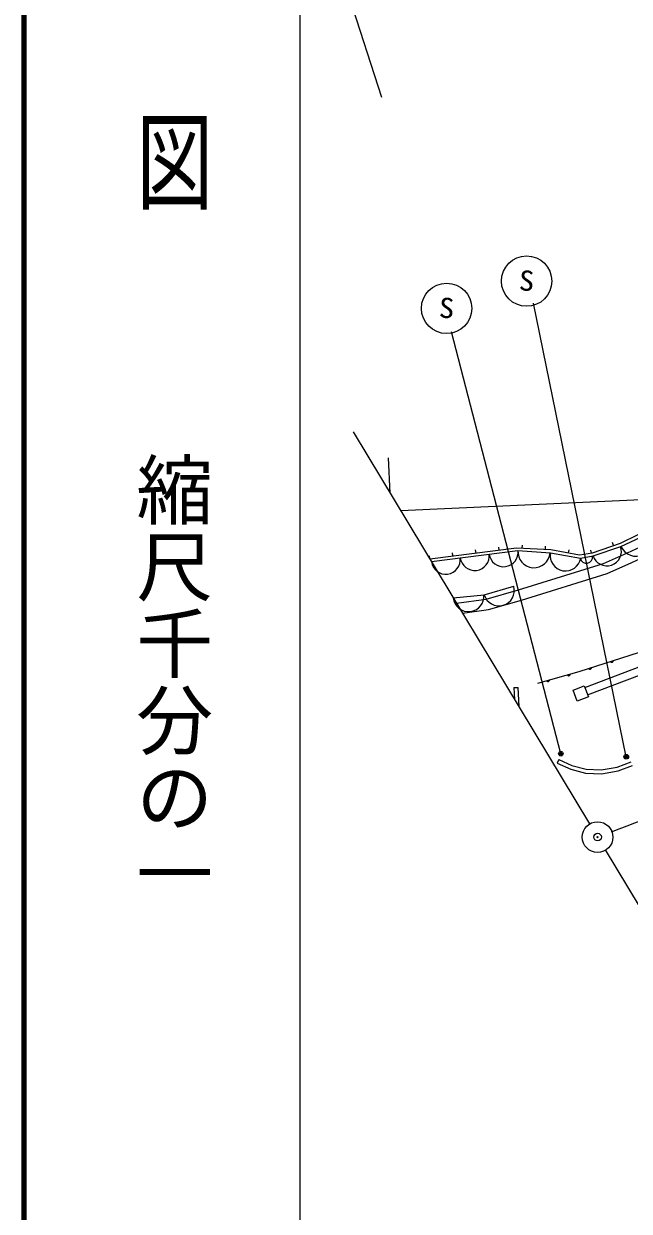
# Model space of a CAD drawing. Units: millimetres, scale not verified. Extents: x 40000 to 680000, y 20000 to 380000.
# Drawn here: x 40000 to 79476, y 241460 to 318893 of the extents above; entities that cross this region are included whole.
import ezdxf
from ezdxf.enums import TextEntityAlignment as Align

# ---------------------------------------------------------------- set-up
doc = ezdxf.new("R2010")
doc.units = ezdxf.units.MM
doc.header["$LTSCALE"] = 1000
doc.header["$PDMODE"] = 32
doc.header["$PDSIZE"] = 500
for name, color, linetype, lineweight in [('M-BGD', 7, 'Continuous', 25), ('M-TTL', 2, 'Continuous', 140), ('M-TTL-BAND', 7, 'Continuous', 25)]:
    doc.layers.add(name, color=color, linetype=linetype, lineweight=lineweight)
doc.layers.add('M-OTRS', color=6, linetype='Continuous')
doc.styles.add('@ＭＳ ゴシック', font='')
doc.styles.add('ＭＳ ゴシック', font='')
doc.styles.get('@ＭＳ ゴシック').set_extended_font_data('@MS Gothic')
doc.styles.get('ＭＳ ゴシック').set_extended_font_data('MS Gothic')

msp = doc.modelspace()

# ---------------------------------------------------------------- linework, layer by layer
at = {"layer": 'M-BGD'}
for p, q in [((63348, 314081), (60473, 322962)), ((79279, 271098), (73240, 300671)), ((75015, 271295), (67894, 298810)), ((61481, 292274), (76885, 266725)), ((63883, 288289), (63777, 290594)), ((81839, 287929), (64579, 287135)), ((78897, 285033), (82783, 286908)), ((78935, 284808), (82840, 286624)), ((77077, 284390), (78897, 285033)), ((78441, 284872), (78374, 285060)), ((66473, 283993), (66448, 284192)), ((66473, 283993), (72124, 284719)), ((66573, 283828), (72222, 284555)), ((67979, 284187), (67954, 284385)), ((69485, 284380), (69459, 284579)), ((70990, 284573), (70965, 284772)), ((72124, 284719), (74353, 284616)), ((72222, 284555), (74340, 284385)), ((72499, 284702), (72508, 284901)), ((74015, 284631), (74025, 284831)), ((74340, 284385), (76288, 284044)), ((74353, 284616), (76242, 284253)), ((75512, 284393), (75550, 284589)), ((76242, 284253), (77077, 284390)), ((76288, 284044), (77115, 284192)), ((77006, 284378), (76974, 284575)), ((77115, 284192), (78935, 284808)), ((70018, 281662), (71960, 282218)), ((68006, 281452), (70018, 281662)), ((71961, 275608), (72211, 275622)), ((71961, 275608), (72004, 274820)), ((72211, 275622), (72280, 274363)), ((74892, 270913), (74787, 270686))]:
    msp.add_line(p, q, dxfattribs=at)
for points in [[(68213, 281108), (70145, 281380), (72253, 281982), (77793, 283695), (79365, 284391), (83033, 286096), (85613, 287201), (89096, 288563), (92858, 290001), (105596, 290241)], [(68606, 280456), (70291, 280694), (72452, 281310), (78039, 283038), (79654, 283753), (83318, 285456), (85878, 286553), (89346, 287909), (92994, 289304), (105609, 289541)], [(73509, 275893), (76204, 276658), (86177, 279861), (91443, 281637), (94830, 282621), (98779, 283345), (108027, 284834), (111185, 285108), (114447, 285184)], [(76575, 275618), (86920, 279547), (90762, 280787), (92654, 281332), (94663, 281823), (98609, 282603), (102576, 283300), (106529, 283961), (110474, 284525), (114477, 285047)], [(76760, 275132), (87092, 279056), (90913, 280290), (92788, 280829), (94776, 281316), (98705, 282092), (102662, 282787), (106609, 283447), (110541, 284009), (114544, 284532)], [(78246, 277314), (78261, 277293), (78279, 277278), (78304, 277265), (78327, 277260), (78352, 277259), (78382, 277269), (78403, 277284), (78418, 277302), (78431, 277327), (78436, 277350), (78437, 277375)], [(75434, 276439), (75448, 276418), (75465, 276402), (75490, 276389), (75513, 276383), (75538, 276381), (75569, 276390), (75590, 276404), (75606, 276421), (75619, 276446), (75625, 276469), (75627, 276494)], [(76822, 276856), (76836, 276836), (76854, 276820), (76879, 276807), (76902, 276802), (76927, 276802), (76958, 276812), (76978, 276827), (76993, 276844), (77006, 276869), (77012, 276892), (77012, 276917)], [(74086, 276057), (74101, 276036), (74118, 276020), (74142, 276006), (74165, 276000), (74190, 275999), (74221, 276008), (74242, 276022), (74258, 276039), (74271, 276064), (74278, 276086), (74279, 276111)], [(74787, 270686), (75659, 270286), (76634, 270033), (77665, 269992), (78749, 270180), (79678, 270522)], [(74892, 270913), (75743, 270522), (76671, 270282), (77648, 270243), (78684, 270422), (79591, 270757)], [(77909, 265027), (89111, 246447), (93304, 239492), (94921, 236811)]]:
    msp.add_lwpolyline(points, dxfattribs=at)
msp.add_lwpolyline([(76811, 274998), (76089, 274724), (75815, 275444), (76537, 275718)], close=True, dxfattribs=at)
for centre, radius in [((72783, 302110), 1642), ((67570, 300332), 1642), ((75015, 271295), 150), ((75015, 271295), 90), ((75015, 271295), 30), ((79279, 271098), 150), ((79279, 271098), 90), ((79279, 271098), 30), ((77410, 265855), 1000), ((77410, 265855), 40)]:
    msp.add_circle(centre, radius, dxfattribs=at)
for centre, radius, start, end in [((79933, 285272), 1100, 204.94367, 24.94367), ((69400, 284192), 950, 187.33615, 7.33615), ((71284, 284434), 950, 187.33615, 7.33615), ((73268, 284471), 1050, 175.419, 355.419), ((75325, 284213), 1000, 170.06243, 350.06243), ((76682, 284114), 400, 190.13322, 10.13322), ((78014, 284496), 950, 198.69804, 18.69804), ((67515, 283949), 950, 187.33615, 7.33615), ((70980, 281937), 1000, 195.96126, 15.96126), ((69000, 281556), 1000, 185.96366, 5.96366)]:
    msp.add_arc(centre, radius, start, end, dxfattribs=at)
msp.add_open_spline([(78317, 266202), (83760, 268286), (89208, 270354), (94749, 272142), (105806, 275710), (117232, 278160), (128723, 279982), (137161, 281321), (145635, 282321), (154108, 283321)], degree=3, knots=[0, 0, 0, 0, 1, 1, 1, 2, 2, 2, 3, 3, 3, 3], dxfattribs=at)
at = {"layer": 'M-OTRS'}
msp.add_point((77410, 265855), dxfattribs=at)
at = {"layer": 'M-TTL'}
msp.add_line((40000, 380000), (40000, 20000), dxfattribs=at)
at = {"layer": 'M-TTL-BAND'}
msp.add_line((58000, 370000), (58000, 20000), dxfattribs=at)

# ---------------------------------------------------------------- texts
at = {"layer": 'M-BGD', "style": 'ＭＳ ゴシック', "width": 1.1}
for p in [(72225, 301118), (67011, 299339)]:
    msp.add_text('S', height=1320, rotation=356.4, dxfattribs=at).set_placement(p, align=Align.BOTTOM_LEFT)
at = {"layer": 'M-TTL-BAND', "style": '@ＭＳ ゴシック', "width": 1.4}
msp.add_text('平  面  図', height=3666, rotation=270, dxfattribs=at).set_placement((49777, 306475), align=Align.MIDDLE_RIGHT)
at = {"layer": 'M-TTL-BAND', "style": '@ＭＳ ゴシック'}
msp.add_text('縮尺千分の一', height=3666, rotation=270, dxfattribs=at).set_placement((49777, 261030), align=Align.MIDDLE_RIGHT)

doc.saveas('drawing.dxf')
